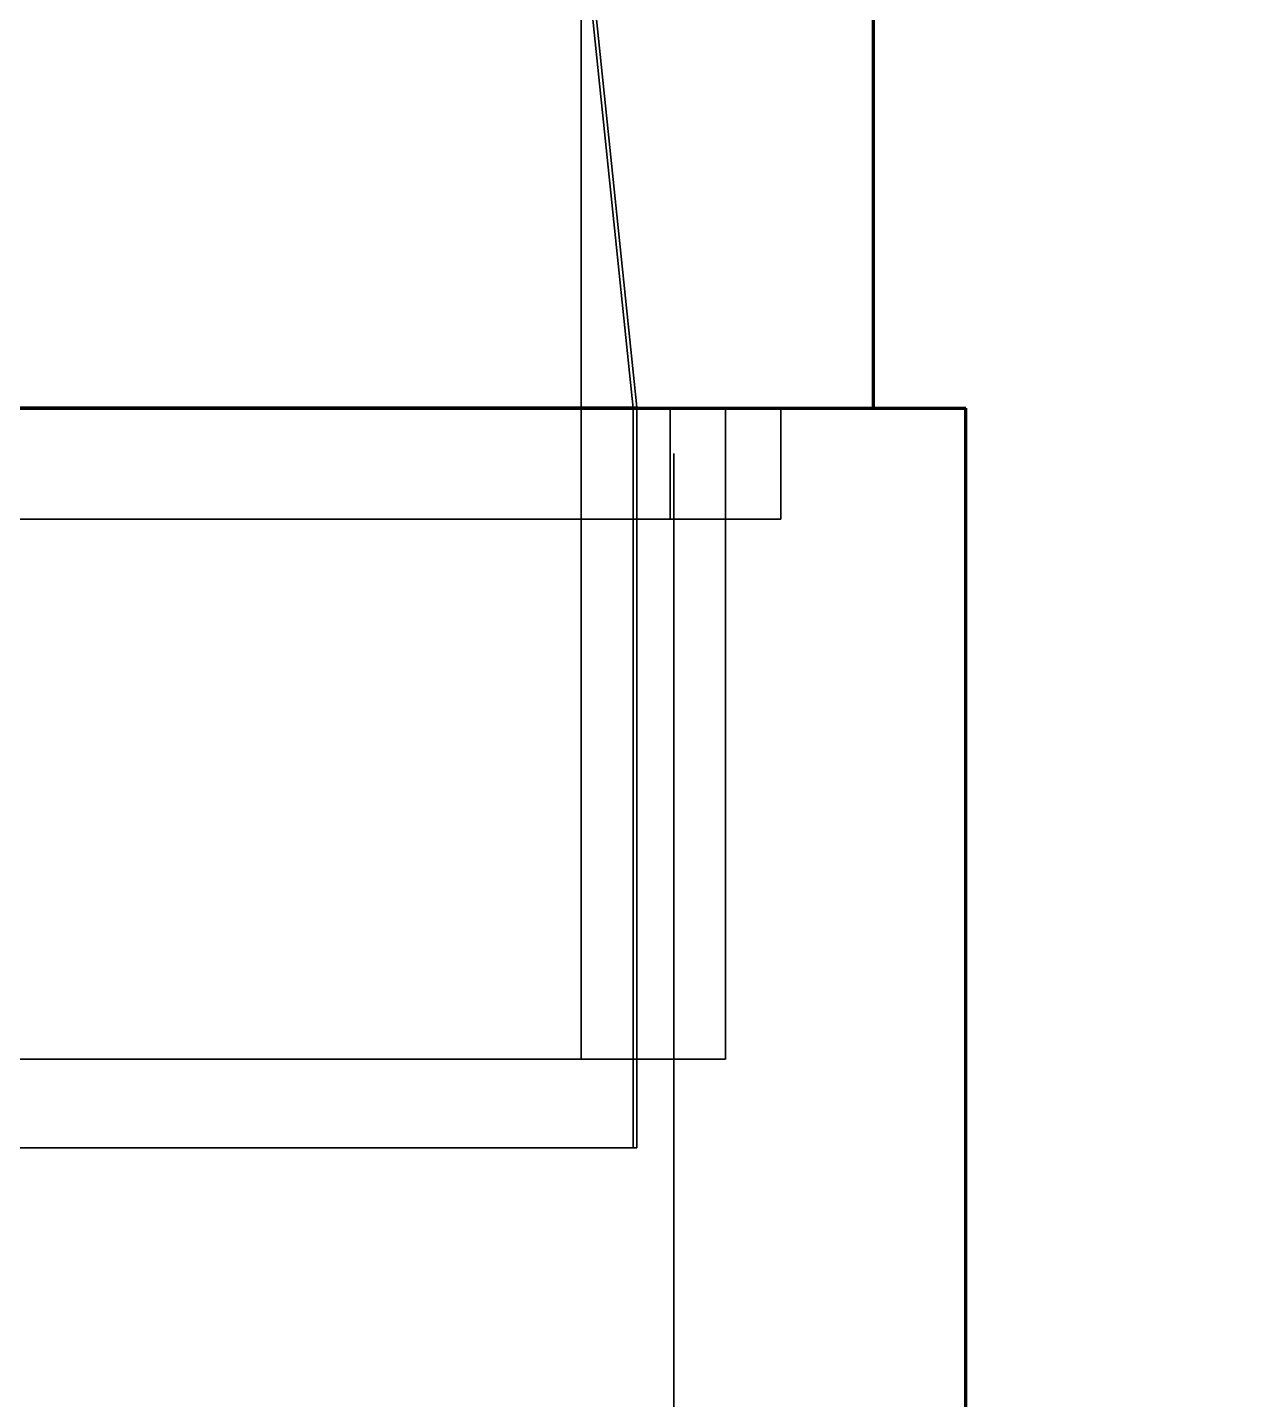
# Model space of a CAD drawing. Header units: millimetres. Extents: x 0 to 2382, y 0 to 420.
# Drawn here: x 289.775 to 293.063, y 302.207 to 305.916 of the extents above; entities that cross this region are included whole.
import ezdxf

# ---------------------------------------------------------------- set-up
doc = ezdxf.new("R2010")
doc.units = ezdxf.units.MM
doc.linetypes.add('IRAM-E-TRAZOS', pattern=[5, 4, -1])
for name, color, linetype, lineweight in [('01-VISIBLE', 7, 'CONTINUOUS', 70), ('02-OCULTA', 4, 'IRAM-E-TRAZOS', 35), ('08-FINA', 5, 'CONTINUOUS', 18)]:
    doc.layers.add(name, color=color, linetype=linetype, lineweight=lineweight)

msp = doc.modelspace()

# ---------------------------------------------------------------- linework, layer by layer
at = {"layer": '01-VISIBLE'}
for p, q in [((292.0625, 304.8869), (292.0625, 306.0869)), ((292.3125, 301.1869), (292.3125, 304.8869))]:
    msp.add_line(p, q, dxfattribs=at)
msp.add_lwpolyline([(289.7378, 304.8869), (289.7883, 304.8869), (289.8388, 304.8869), (289.8893, 304.8869), (289.9398, 304.8869), (289.9902, 304.8869), (290.0407, 304.8869), (290.0912, 304.8869), (290.1417, 304.8869), (290.1922, 304.8869), (290.2427, 304.8869), (290.2931, 304.8869), (290.3436, 304.8869), (290.3941, 304.8869), (290.4446, 304.8869), (290.4951, 304.8869), (290.5456, 304.8869), (290.596, 304.8869), (290.6465, 304.8869), (290.697, 304.8869), (290.7475, 304.8869), (290.798, 304.8869), (290.8485, 304.8869), (290.899, 304.8869), (290.9494, 304.8869), (290.9999, 304.8869), (291.0504, 304.8869), (291.1009, 304.8869), (291.1514, 304.8869), (291.2019, 304.8869), (291.2523, 304.8869), (291.3028, 304.8869), (291.3533, 304.8869), (291.4038, 304.8869), (291.4543, 304.8869), (291.5048, 304.8869), (291.5552, 304.8869), (291.6057, 304.8869), (291.6562, 304.8869), (291.7067, 304.8869), (291.7572, 304.8869), (291.8077, 304.8869), (291.8581, 304.8869), (291.9086, 304.8869), (291.9591, 304.8869), (292.0096, 304.8869), (292.0601, 304.8869), (292.1106, 304.8869), (292.161, 304.8869), (292.2115, 304.8869), (292.262, 304.8869), (292.3125, 304.8869)], dxfattribs=at)
at = {"layer": '02-OCULTA'}
for p, q in [((291.2725, 304.8869), (291.2725, 306.0869)), ((291.413, 304.8869), (291.288, 306.0869)), ((291.2983, 306.0869), (291.423, 304.889)), ((291.413, 304.8869), (288.815, 304.8869)), ((288.825, 304.889), (291.423, 304.889)), ((291.2725, 303.1269), (291.2725, 304.8869)), ((291.413, 302.8869), (291.413, 304.8869)), ((291.423, 304.889), (291.423, 302.8869)), ((291.5125, 304.5869), (291.5125, 304.8869)), ((291.5225, 300.7644), (291.5225, 304.8869)), ((291.6625, 303.1269), (291.6625, 304.8869)), ((291.8125, 304.5869), (291.8125, 304.8869)), ((288.815, 302.8869), (291.413, 302.8869)), ((288.825, 302.8869), (291.423, 302.8869)), ((291.423, 302.8869), (291.413, 302.8869))]:
    msp.add_line(p, q, dxfattribs=at)
for points in [[(292.3125, 304.8869), (292.2619, 304.8869), (292.2114, 304.8869), (292.1608, 304.8869), (292.1102, 304.8869), (292.0596, 304.8869), (292.0091, 304.8869), (291.9585, 304.8869), (291.9079, 304.8869), (291.8573, 304.8869), (291.8068, 304.8869), (291.7562, 304.8869), (291.7056, 304.8869), (291.655, 304.8869), (291.6045, 304.8869), (291.5539, 304.8869), (291.5033, 304.8869), (291.4527, 304.8869), (291.4022, 304.8869), (291.3516, 304.8869), (291.301, 304.8869), (291.2504, 304.8869), (291.1999, 304.8869), (291.1493, 304.8869), (291.0987, 304.8869), (291.0481, 304.8869), (290.9976, 304.8869), (290.947, 304.8869), (290.8964, 304.8869), (290.8458, 304.8869), (290.7953, 304.8869), (290.7447, 304.8869), (290.6941, 304.8869), (290.6435, 304.8869), (290.593, 304.8869), (290.5424, 304.8869), (290.4918, 304.8869), (290.4412, 304.8869), (290.3907, 304.8869), (290.3401, 304.8869), (290.2895, 304.8869), (290.2389, 304.8869), (290.1884, 304.8869), (290.1378, 304.8869), (290.0872, 304.8869), (290.0366, 304.8869), (289.9861, 304.8869), (289.9355, 304.8869), (289.8849, 304.8869), (289.8343, 304.8869), (289.7838, 304.8869), (289.7332, 304.8869)], [(292.0625, 304.8869), (292.0119, 304.8869), (291.9613, 304.8869), (291.9107, 304.8869), (291.8601, 304.8869), (291.8095, 304.8869), (291.7588, 304.8869), (291.7082, 304.8869), (291.6576, 304.8869), (291.607, 304.8869), (291.5564, 304.8869), (291.5058, 304.8869), (291.4552, 304.8869), (291.4046, 304.8869), (291.354, 304.8869), (291.3034, 304.8869), (291.2527, 304.8869), (291.2021, 304.8869), (291.1515, 304.8869), (291.1009, 304.8869), (291.0503, 304.8869), (290.9997, 304.8869), (290.9491, 304.8869), (290.8985, 304.8869), (290.8479, 304.8869), (290.7973, 304.8869), (290.7466, 304.8869), (290.696, 304.8869), (290.6454, 304.8869), (290.5948, 304.8869), (290.5442, 304.8869), (290.4936, 304.8869), (290.443, 304.8869), (290.3924, 304.8869), (290.3418, 304.8869), (290.2912, 304.8869), (290.2405, 304.8869), (290.1899, 304.8869), (290.1393, 304.8869), (290.0887, 304.8869), (290.0381, 304.8869), (289.9875, 304.8869), (289.9369, 304.8869), (289.8863, 304.8869), (289.8357, 304.8869), (289.7851, 304.8869), (289.7345, 304.8869)], [(291.8125, 304.8869), (291.7619, 304.8869), (291.7112, 304.8869), (291.6606, 304.8869), (291.6099, 304.8869), (291.5593, 304.8869), (291.5086, 304.8869), (291.458, 304.8869), (291.4073, 304.8869), (291.3567, 304.8869), (291.306, 304.8869), (291.2554, 304.8869), (291.2047, 304.8869), (291.1541, 304.8869), (291.1034, 304.8869), (291.0528, 304.8869), (291.0021, 304.8869), (290.9515, 304.8869), (290.9008, 304.8869), (290.8502, 304.8869), (290.7995, 304.8869), (290.7489, 304.8869), (290.6982, 304.8869), (290.6476, 304.8869), (290.5969, 304.8869), (290.5463, 304.8869), (290.4956, 304.8869), (290.445, 304.8869), (290.3943, 304.8869), (290.3437, 304.8869), (290.293, 304.8869), (290.2424, 304.8869), (290.1917, 304.8869), (290.1411, 304.8869), (290.0904, 304.8869), (290.0398, 304.8869), (289.9891, 304.8869), (289.9385, 304.8869), (289.8878, 304.8869), (289.8372, 304.8869), (289.7865, 304.8869), (289.7359, 304.8869)], [(291.6625, 304.8869), (291.6118, 304.8869), (291.5611, 304.8869), (291.5105, 304.8869), (291.4598, 304.8869), (291.4091, 304.8869), (291.3584, 304.8869), (291.3078, 304.8869), (291.2571, 304.8869), (291.2064, 304.8869), (291.1557, 304.8869), (291.1051, 304.8869), (291.0544, 304.8869), (291.0037, 304.8869), (290.953, 304.8869), (290.9024, 304.8869), (290.8517, 304.8869), (290.801, 304.8869), (290.7503, 304.8869), (290.6997, 304.8869), (290.649, 304.8869), (290.5983, 304.8869), (290.5476, 304.8869), (290.497, 304.8869), (290.4463, 304.8869), (290.3956, 304.8869), (290.3449, 304.8869), (290.2943, 304.8869), (290.2436, 304.8869), (290.1929, 304.8869), (290.1422, 304.8869), (290.0916, 304.8869), (290.0409, 304.8869), (289.9902, 304.8869), (289.9395, 304.8869), (289.8889, 304.8869), (289.8382, 304.8869), (289.7875, 304.8869), (289.7368, 304.8869)], [(291.5125, 304.8869), (291.4618, 304.8869), (291.4111, 304.8869), (291.3604, 304.8869), (291.3097, 304.8869), (291.259, 304.8869), (291.2083, 304.8869), (291.1576, 304.8869), (291.1069, 304.8869), (291.0562, 304.8869), (291.0055, 304.8869), (290.9548, 304.8869), (290.904, 304.8869), (290.8533, 304.8869), (290.8026, 304.8869), (290.7519, 304.8869), (290.7012, 304.8869), (290.6505, 304.8869), (290.5998, 304.8869), (290.5491, 304.8869), (290.4984, 304.8869), (290.4477, 304.8869), (290.397, 304.8869), (290.3463, 304.8869), (290.2956, 304.8869), (290.2449, 304.8869), (290.1942, 304.8869), (290.1435, 304.8869), (290.0928, 304.8869), (290.0421, 304.8869), (289.9914, 304.8869), (289.9407, 304.8869), (289.89, 304.8869), (289.8393, 304.8869), (289.7886, 304.8869), (289.7379, 304.8869)], [(289.7625, 304.8869), (289.8125, 304.8869), (289.8625, 304.8869), (289.9125, 304.8869), (289.9625, 304.8869), (290.0125, 304.8869), (290.0625, 304.8869), (290.1125, 304.8869), (290.1625, 304.8869), (290.2125, 304.8869), (290.2625, 304.8869), (290.3125, 304.8869), (290.3625, 304.8869), (290.4125, 304.8869), (290.4625, 304.8869), (290.5125, 304.8869), (290.5625, 304.8869), (290.6125, 304.8869), (290.6625, 304.8869), (290.7125, 304.8869), (290.7625, 304.8869), (290.8125, 304.8869), (290.8625, 304.8869), (290.9125, 304.8869), (290.9625, 304.8869), (291.0125, 304.8869), (291.0625, 304.8869), (291.1125, 304.8869), (291.1625, 304.8869), (291.2125, 304.8869), (291.2625, 304.8869), (291.3125, 304.8869), (291.3625, 304.8869), (291.4125, 304.8869), (291.4625, 304.8869), (291.5125, 304.8869), (291.5625, 304.8869), (291.6125, 304.8869), (291.6625, 304.8869)], [(289.7625, 304.8869), (289.8125, 304.8869), (289.8625, 304.8869), (289.9125, 304.8869), (289.9625, 304.8869), (290.0125, 304.8869), (290.0625, 304.8869), (290.1125, 304.8869), (290.1625, 304.8869), (290.2125, 304.8869), (290.2625, 304.8869), (290.3125, 304.8869), (290.3625, 304.8869), (290.4125, 304.8869), (290.4625, 304.8869), (290.5125, 304.8869), (290.5625, 304.8869), (290.6125, 304.8869), (290.6625, 304.8869), (290.7125, 304.8869), (290.7625, 304.8869), (290.8125, 304.8869), (290.8625, 304.8869), (290.9125, 304.8869), (290.9625, 304.8869), (291.0125, 304.8869), (291.0625, 304.8869), (291.1125, 304.8869), (291.1625, 304.8869), (291.2125, 304.8869), (291.2625, 304.8869), (291.3125, 304.8869), (291.3625, 304.8869), (291.4125, 304.8869), (291.4625, 304.8869), (291.5125, 304.8869), (291.5625, 304.8869), (291.6125, 304.8869), (291.6625, 304.8869), (291.7125, 304.8869), (291.7625, 304.8869), (291.8125, 304.8869), (291.8625, 304.8869), (291.9125, 304.8869), (291.9625, 304.8869), (292.0125, 304.8869), (292.0625, 304.8869)], [(289.7625, 304.8869), (289.8125, 304.8869), (289.8625, 304.8869), (289.9125, 304.8869), (289.9625, 304.8869), (290.0125, 304.8869), (290.0625, 304.8869), (290.1125, 304.8869), (290.1625, 304.8869), (290.2125, 304.8869), (290.2625, 304.8869), (290.3125, 304.8869), (290.3625, 304.8869), (290.4125, 304.8869), (290.4625, 304.8869), (290.5125, 304.8869), (290.5625, 304.8869), (290.6125, 304.8869), (290.6625, 304.8869), (290.7125, 304.8869), (290.7625, 304.8869), (290.8125, 304.8869), (290.8625, 304.8869), (290.9125, 304.8869), (290.9625, 304.8869), (291.0125, 304.8869), (291.0625, 304.8869), (291.1125, 304.8869), (291.1625, 304.8869), (291.2125, 304.8869), (291.2625, 304.8869), (291.3125, 304.8869), (291.3625, 304.8869), (291.4125, 304.8869), (291.4625, 304.8869), (291.5125, 304.8869), (291.5625, 304.8869), (291.6125, 304.8869), (291.6625, 304.8869), (291.7125, 304.8869), (291.7625, 304.8869), (291.8125, 304.8869)], [(289.7625, 304.8869), (289.8125, 304.8869), (289.8625, 304.8869), (289.9125, 304.8869), (289.9625, 304.8869), (290.0125, 304.8869), (290.0625, 304.8869), (290.1125, 304.8869), (290.1625, 304.8869), (290.2125, 304.8869), (290.2625, 304.8869), (290.3125, 304.8869), (290.3625, 304.8869), (290.4125, 304.8869), (290.4625, 304.8869), (290.5125, 304.8869), (290.5625, 304.8869), (290.6125, 304.8869), (290.6625, 304.8869), (290.7125, 304.8869), (290.7625, 304.8869), (290.8125, 304.8869), (290.8625, 304.8869), (290.9125, 304.8869), (290.9625, 304.8869), (291.0125, 304.8869), (291.0625, 304.8869), (291.1125, 304.8869), (291.1625, 304.8869), (291.2125, 304.8869), (291.2625, 304.8869), (291.3125, 304.8869), (291.3625, 304.8869), (291.4125, 304.8869), (291.4625, 304.8869), (291.5125, 304.8869)], [(289.7676, 304.8869), (289.8178, 304.8869), (289.8679, 304.8869), (289.9181, 304.8869), (289.9682, 304.8869), (290.0183, 304.8869), (290.0685, 304.8869), (290.1186, 304.8869), (290.1687, 304.8869), (290.2189, 304.8869), (290.269, 304.8869), (290.3192, 304.8869), (290.3693, 304.8869), (290.4194, 304.8869), (290.4696, 304.8869), (290.5197, 304.8869), (290.5699, 304.8869), (290.62, 304.8869), (290.6701, 304.8869), (290.7203, 304.8869), (290.7704, 304.8869), (290.8206, 304.8869), (290.8707, 304.8869), (290.9208, 304.8869), (290.971, 304.8869), (291.0211, 304.8869), (291.0712, 304.8869), (291.1214, 304.8869), (291.1715, 304.8869), (291.2217, 304.8869), (291.2718, 304.8869), (291.3219, 304.8869), (291.3721, 304.8869), (291.4222, 304.8869), (291.4724, 304.8869), (291.5225, 304.8869)], [(291.5225, 304.8869), (291.4724, 304.8869), (291.4222, 304.8869), (291.3721, 304.8869), (291.3219, 304.8869), (291.2718, 304.8869), (291.2217, 304.8869), (291.1715, 304.8869), (291.1214, 304.8869), (291.0712, 304.8869), (291.0211, 304.8869), (290.971, 304.8869), (290.9208, 304.8869), (290.8707, 304.8869), (290.8206, 304.8869), (290.7704, 304.8869), (290.7203, 304.8869), (290.6701, 304.8869), (290.62, 304.8869), (290.5699, 304.8869), (290.5197, 304.8869), (290.4696, 304.8869), (290.4194, 304.8869), (290.3693, 304.8869), (290.3192, 304.8869), (290.269, 304.8869), (290.2189, 304.8869), (290.1687, 304.8869), (290.1186, 304.8869), (290.0685, 304.8869), (290.0183, 304.8869), (289.9682, 304.8869), (289.9181, 304.8869), (289.8679, 304.8869), (289.8178, 304.8869), (289.7676, 304.8869)], [(289.768, 304.8869), (289.8182, 304.8869), (289.8683, 304.8869), (289.9185, 304.8869), (289.9686, 304.8869), (290.0188, 304.8869), (290.0689, 304.8869), (290.1191, 304.8869), (290.1692, 304.8869), (290.2194, 304.8869), (290.2695, 304.8869), (290.3197, 304.8869), (290.3698, 304.8869), (290.42, 304.8869), (290.4701, 304.8869), (290.5203, 304.8869), (290.5704, 304.8869), (290.6206, 304.8869), (290.6707, 304.8869), (290.7209, 304.8869), (290.771, 304.8869), (290.8212, 304.8869), (290.8713, 304.8869), (290.9215, 304.8869), (290.9716, 304.8869), (291.0218, 304.8869), (291.0719, 304.8869), (291.1221, 304.8869), (291.1722, 304.8869), (291.2224, 304.8869), (291.2725, 304.8869)], [(291.2725, 304.8869), (291.2224, 304.8869), (291.1722, 304.8869), (291.1221, 304.8869), (291.0719, 304.8869), (291.0218, 304.8869), (290.9716, 304.8869), (290.9215, 304.8869), (290.8713, 304.8869), (290.8212, 304.8869), (290.771, 304.8869), (290.7209, 304.8869), (290.6707, 304.8869), (290.6206, 304.8869), (290.5704, 304.8869), (290.5203, 304.8869), (290.4701, 304.8869), (290.42, 304.8869), (290.3698, 304.8869), (290.3197, 304.8869), (290.2695, 304.8869), (290.2194, 304.8869), (290.1692, 304.8869), (290.1191, 304.8869), (290.0689, 304.8869), (290.0188, 304.8869), (289.9686, 304.8869), (289.9185, 304.8869), (289.8683, 304.8869), (289.8182, 304.8869), (289.768, 304.8869)], [(289.768, 304.8869), (289.8182, 304.8869), (289.8683, 304.8869), (289.9185, 304.8869), (289.9686, 304.8869), (290.0188, 304.8869), (290.0689, 304.8869), (290.1191, 304.8869), (290.1692, 304.8869), (290.2194, 304.8869), (290.2695, 304.8869), (290.3197, 304.8869), (290.3698, 304.8869), (290.42, 304.8869), (290.4701, 304.8869), (290.5203, 304.8869), (290.5704, 304.8869), (290.6206, 304.8869), (290.6707, 304.8869), (290.7209, 304.8869), (290.771, 304.8869), (290.8212, 304.8869), (290.8713, 304.8869), (290.9215, 304.8869), (290.9716, 304.8869), (291.0218, 304.8869), (291.0719, 304.8869), (291.1221, 304.8869), (291.1722, 304.8869), (291.2224, 304.8869), (291.2725, 304.8869)], [(291.2725, 304.8869), (291.2224, 304.8869), (291.1722, 304.8869), (291.1221, 304.8869), (291.0719, 304.8869), (291.0218, 304.8869), (290.9716, 304.8869), (290.9215, 304.8869), (290.8713, 304.8869), (290.8212, 304.8869), (290.771, 304.8869), (290.7209, 304.8869), (290.6707, 304.8869), (290.6206, 304.8869), (290.5704, 304.8869), (290.5203, 304.8869), (290.4701, 304.8869), (290.42, 304.8869), (290.3698, 304.8869), (290.3197, 304.8869), (290.2695, 304.8869), (290.2194, 304.8869), (290.1692, 304.8869), (290.1191, 304.8869), (290.0689, 304.8869), (290.0188, 304.8869), (289.9686, 304.8869), (289.9185, 304.8869), (289.8683, 304.8869), (289.8182, 304.8869), (289.768, 304.8869)], [(291.8125, 304.5869), (291.7619, 304.5869), (291.7112, 304.5869), (291.6606, 304.5869), (291.6099, 304.5869), (291.5593, 304.5869), (291.5086, 304.5869), (291.458, 304.5869), (291.4073, 304.5869), (291.3567, 304.5869), (291.306, 304.5869), (291.2554, 304.5869), (291.2047, 304.5869), (291.1541, 304.5869), (291.1034, 304.5869), (291.0528, 304.5869), (291.0021, 304.5869), (290.9515, 304.5869), (290.9008, 304.5869), (290.8502, 304.5869), (290.7995, 304.5869), (290.7489, 304.5869), (290.6982, 304.5869), (290.6476, 304.5869), (290.5969, 304.5869), (290.5463, 304.5869), (290.4956, 304.5869), (290.445, 304.5869), (290.3943, 304.5869), (290.3437, 304.5869), (290.293, 304.5869), (290.2424, 304.5869), (290.1917, 304.5869), (290.1411, 304.5869), (290.0904, 304.5869), (290.0398, 304.5869), (289.9891, 304.5869), (289.9385, 304.5869), (289.8878, 304.5869), (289.8372, 304.5869), (289.7865, 304.5869), (289.7359, 304.5869)], [(291.5125, 304.5869), (291.4618, 304.5869), (291.4111, 304.5869), (291.3604, 304.5869), (291.3097, 304.5869), (291.259, 304.5869), (291.2083, 304.5869), (291.1576, 304.5869), (291.1069, 304.5869), (291.0562, 304.5869), (291.0055, 304.5869), (290.9548, 304.5869), (290.904, 304.5869), (290.8533, 304.5869), (290.8026, 304.5869), (290.7519, 304.5869), (290.7012, 304.5869), (290.6505, 304.5869), (290.5998, 304.5869), (290.5491, 304.5869), (290.4984, 304.5869), (290.4477, 304.5869), (290.397, 304.5869), (290.3463, 304.5869), (290.2956, 304.5869), (290.2449, 304.5869), (290.1942, 304.5869), (290.1435, 304.5869), (290.0928, 304.5869), (290.0421, 304.5869), (289.9914, 304.5869), (289.9407, 304.5869), (289.89, 304.5869), (289.8393, 304.5869), (289.7886, 304.5869), (289.7379, 304.5869)], [(289.7625, 304.5869), (289.8125, 304.5869), (289.8625, 304.5869), (289.9125, 304.5869), (289.9625, 304.5869), (290.0125, 304.5869), (290.0625, 304.5869), (290.1125, 304.5869), (290.1625, 304.5869), (290.2125, 304.5869), (290.2625, 304.5869), (290.3125, 304.5869), (290.3625, 304.5869), (290.4125, 304.5869), (290.4625, 304.5869), (290.5125, 304.5869), (290.5625, 304.5869), (290.6125, 304.5869), (290.6625, 304.5869), (290.7125, 304.5869), (290.7625, 304.5869), (290.8125, 304.5869), (290.8625, 304.5869), (290.9125, 304.5869), (290.9625, 304.5869), (291.0125, 304.5869), (291.0625, 304.5869), (291.1125, 304.5869), (291.1625, 304.5869), (291.2125, 304.5869), (291.2625, 304.5869), (291.3125, 304.5869), (291.3625, 304.5869), (291.4125, 304.5869), (291.4625, 304.5869), (291.5125, 304.5869), (291.5625, 304.5869), (291.6125, 304.5869), (291.6625, 304.5869), (291.7125, 304.5869), (291.7625, 304.5869), (291.8125, 304.5869)], [(289.7625, 304.5869), (289.8125, 304.5869), (289.8625, 304.5869), (289.9125, 304.5869), (289.9625, 304.5869), (290.0125, 304.5869), (290.0625, 304.5869), (290.1125, 304.5869), (290.1625, 304.5869), (290.2125, 304.5869), (290.2625, 304.5869), (290.3125, 304.5869), (290.3625, 304.5869), (290.4125, 304.5869), (290.4625, 304.5869), (290.5125, 304.5869), (290.5625, 304.5869), (290.6125, 304.5869), (290.6625, 304.5869), (290.7125, 304.5869), (290.7625, 304.5869), (290.8125, 304.5869), (290.8625, 304.5869), (290.9125, 304.5869), (290.9625, 304.5869), (291.0125, 304.5869), (291.0625, 304.5869), (291.1125, 304.5869), (291.1625, 304.5869), (291.2125, 304.5869), (291.2625, 304.5869), (291.3125, 304.5869), (291.3625, 304.5869), (291.4125, 304.5869), (291.4625, 304.5869), (291.5125, 304.5869)], [(291.6625, 303.1269), (291.6118, 303.1269), (291.5611, 303.1269), (291.5105, 303.1269), (291.4598, 303.1269), (291.4091, 303.1269), (291.3584, 303.1269), (291.3078, 303.1269), (291.2571, 303.1269), (291.2064, 303.1269), (291.1557, 303.1269), (291.1051, 303.1269), (291.0544, 303.1269), (291.0037, 303.1269), (290.953, 303.1269), (290.9024, 303.1269), (290.8517, 303.1269), (290.801, 303.1269), (290.7503, 303.1269), (290.6997, 303.1269), (290.649, 303.1269), (290.5983, 303.1269), (290.5476, 303.1269), (290.497, 303.1269), (290.4463, 303.1269), (290.3956, 303.1269), (290.3449, 303.1269), (290.2943, 303.1269), (290.2436, 303.1269), (290.1929, 303.1269), (290.1422, 303.1269), (290.0916, 303.1269), (290.0409, 303.1269), (289.9902, 303.1269), (289.9395, 303.1269), (289.8889, 303.1269), (289.8382, 303.1269), (289.7875, 303.1269), (289.7368, 303.1269)], [(289.7625, 303.1269), (289.8125, 303.1269), (289.8625, 303.1269), (289.9125, 303.1269), (289.9625, 303.1269), (290.0125, 303.1269), (290.0625, 303.1269), (290.1125, 303.1269), (290.1625, 303.1269), (290.2125, 303.1269), (290.2625, 303.1269), (290.3125, 303.1269), (290.3625, 303.1269), (290.4125, 303.1269), (290.4625, 303.1269), (290.5125, 303.1269), (290.5625, 303.1269), (290.6125, 303.1269), (290.6625, 303.1269), (290.7125, 303.1269), (290.7625, 303.1269), (290.8125, 303.1269), (290.8625, 303.1269), (290.9125, 303.1269), (290.9625, 303.1269), (291.0125, 303.1269), (291.0625, 303.1269), (291.1125, 303.1269), (291.1625, 303.1269), (291.2125, 303.1269), (291.2625, 303.1269), (291.3125, 303.1269), (291.3625, 303.1269), (291.4125, 303.1269), (291.4625, 303.1269), (291.5125, 303.1269), (291.5625, 303.1269), (291.6125, 303.1269), (291.6625, 303.1269)], [(289.768, 303.1269), (289.8182, 303.1269), (289.8683, 303.1269), (289.9185, 303.1269), (289.9686, 303.1269), (290.0188, 303.1269), (290.0689, 303.1269), (290.1191, 303.1269), (290.1692, 303.1269), (290.2194, 303.1269), (290.2695, 303.1269), (290.3197, 303.1269), (290.3698, 303.1269), (290.42, 303.1269), (290.4701, 303.1269), (290.5203, 303.1269), (290.5704, 303.1269), (290.6206, 303.1269), (290.6707, 303.1269), (290.7209, 303.1269), (290.771, 303.1269), (290.8212, 303.1269), (290.8713, 303.1269), (290.9215, 303.1269), (290.9716, 303.1269), (291.0218, 303.1269), (291.0719, 303.1269), (291.1221, 303.1269), (291.1722, 303.1269), (291.2224, 303.1269), (291.2725, 303.1269)], [(291.2725, 303.1269), (291.2224, 303.1269), (291.1722, 303.1269), (291.1221, 303.1269), (291.0719, 303.1269), (291.0218, 303.1269), (290.9716, 303.1269), (290.9215, 303.1269), (290.8713, 303.1269), (290.8212, 303.1269), (290.771, 303.1269), (290.7209, 303.1269), (290.6707, 303.1269), (290.6206, 303.1269), (290.5704, 303.1269), (290.5203, 303.1269), (290.4701, 303.1269), (290.42, 303.1269), (290.3698, 303.1269), (290.3197, 303.1269), (290.2695, 303.1269), (290.2194, 303.1269), (290.1692, 303.1269), (290.1191, 303.1269), (290.0689, 303.1269), (290.0188, 303.1269), (289.9686, 303.1269), (289.9185, 303.1269), (289.8683, 303.1269), (289.8182, 303.1269), (289.768, 303.1269)]]:
    msp.add_lwpolyline(points, dxfattribs=at)
at = {"layer": '08-FINA'}
msp.add_circle((283.2625, 309.7663), 18.4167, dxfattribs=at)

doc.saveas('drawing.dxf')
